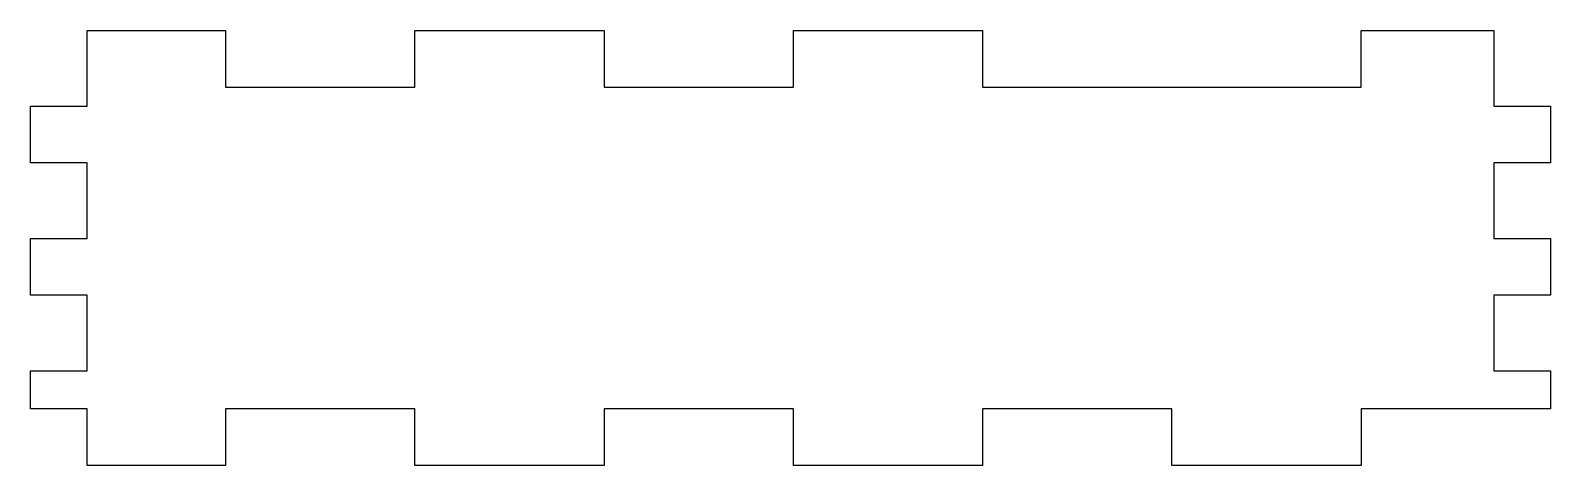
# Model space of a CAD drawing. Header units: millimetres. Extents: x -80.3 to 0, y 0 to 23.
import ezdxf

# ---------------------------------------------------------------- set-up
doc = ezdxf.new("R2010")
doc.units = ezdxf.units.MM
doc.layers.get('0').update_dxf_attribs({"linetype": 'CONTINUOUS'})

msp = doc.modelspace()

# ---------------------------------------------------------------- linework, layer by layer
msp.add_lwpolyline([(-60, 20), (-60, 23), (-50, 23), (-50, 20), (-40, 20), (-40, 23), (-30, 23), (-30, 20), (-10, 20), (-10, 23), (-3, 23), (-3, 19), (0, 19), (0, 16), (-3, 16), (-3, 12), (0, 12), (0, 9), (-3, 9), (-3, 5), (0, 5), (0, 3), (-10, 3), (-10, 0), (-20, 0), (-20, 3), (-30, 3), (-30, 0), (-40, 0), (-40, 3), (-50, 3), (-50, 0), (-60, 0), (-60, 3), (-70, 3), (-70, 0), (-77.3, 0), (-77.3, 3), (-80.3, 3), (-80.3, 5), (-77.3, 5), (-77.3, 9), (-80.3, 9), (-80.3, 12), (-77.3, 12), (-77.3, 16), (-80.3, 16), (-80.3, 19), (-77.3, 19), (-77.3, 23), (-70, 23), (-70, 20)], close=True)

doc.saveas('drawing.dxf')
